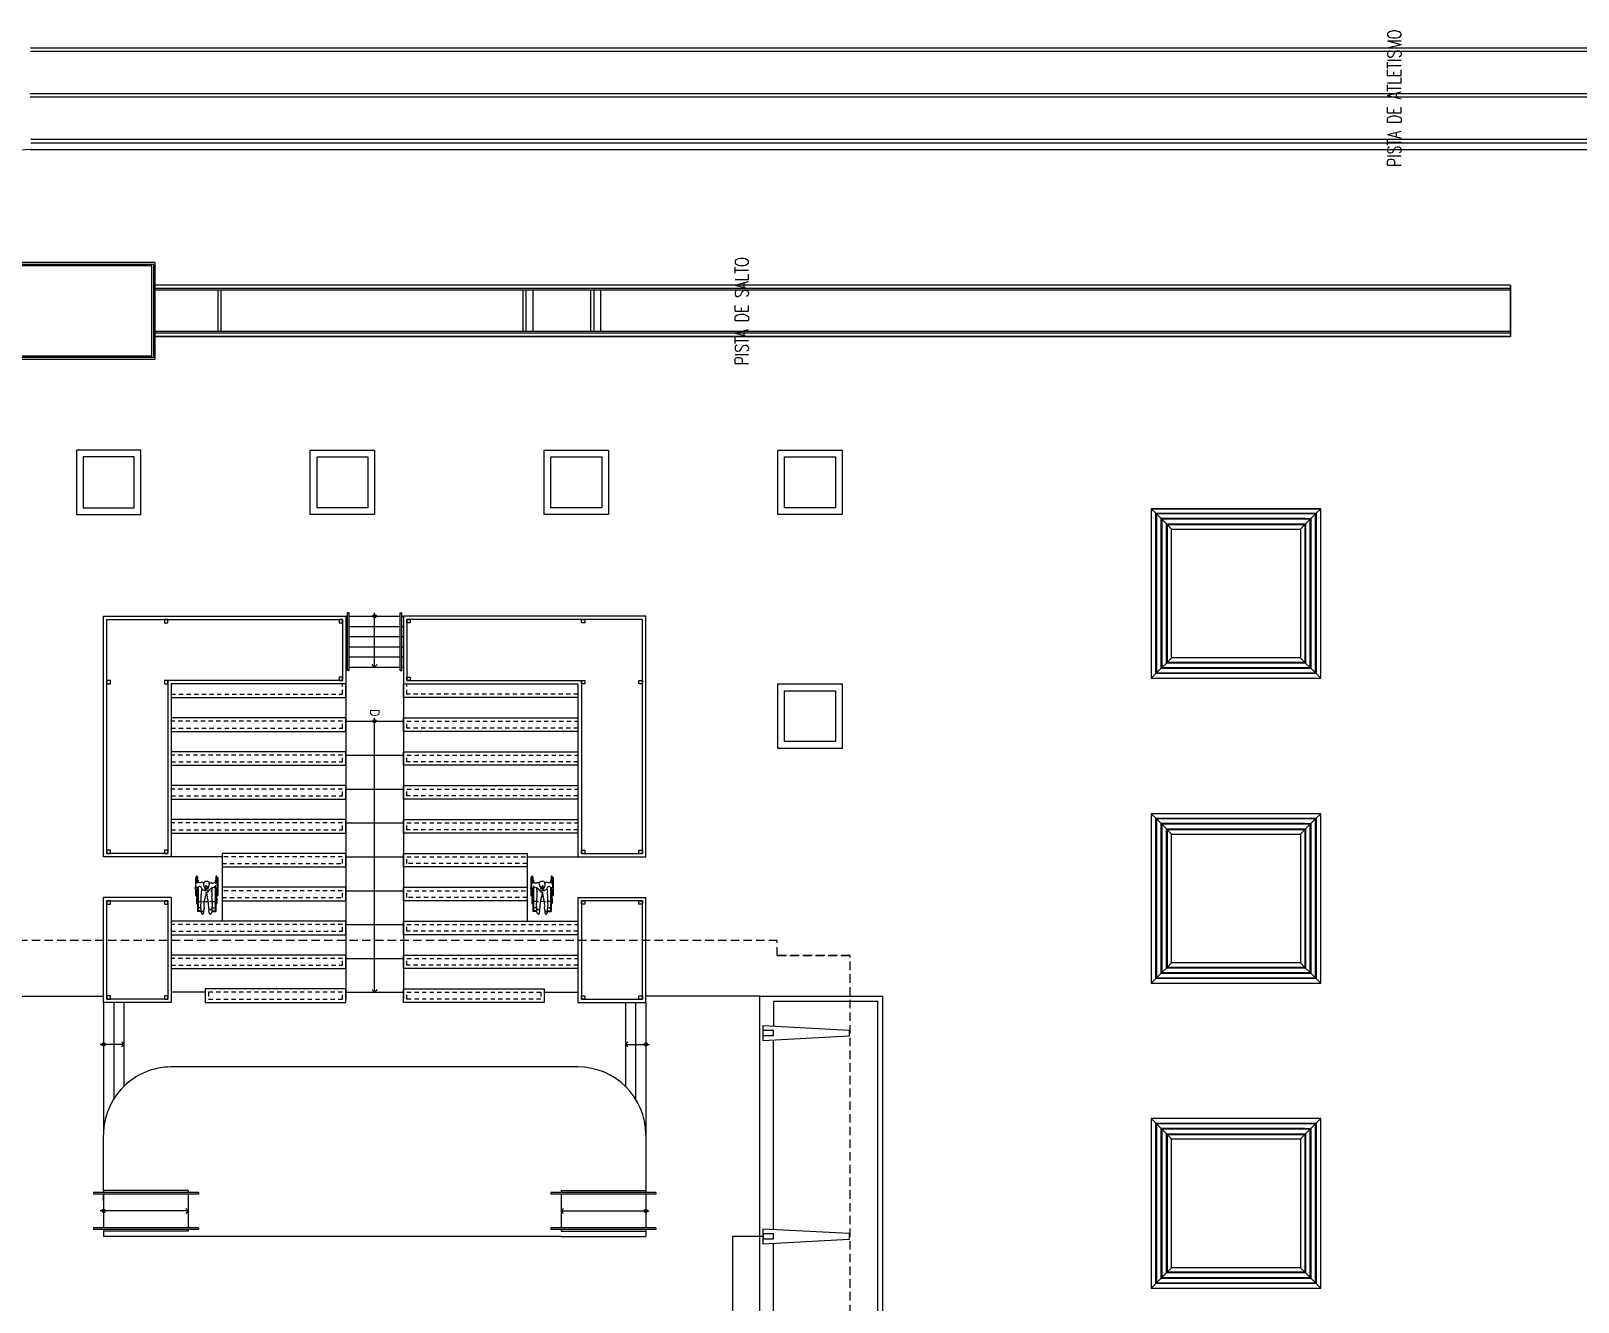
# Model space of a CAD drawing. Header units: millimetres. Extents: x 999 to 1260, y -38 to 225.
# Drawn here: x 1055.22 to 1100.88, y 129.54 to 167.06 of the extents above; entities that cross this region are included whole.
import ezdxf
from ezdxf.enums import TextEntityAlignment as Align

# ---------------------------------------------------------------- set-up
doc = ezdxf.new("R2010")
doc.units = ezdxf.units.MM
doc.linetypes.add('HIDDEN', pattern=[0.375, 0.25, -0.125])
doc.layers.add('I-ARQ', color=8, linetype='Continuous')
doc.layers.add('I-NORMO_ARQ', color=9, linetype='Continuous')
doc.styles.add('50-250', font='SIMPLEX.shx', dxfattribs={"height": 0.3})
doc.styles.add('ROMANS', font='romans', dxfattribs={"oblique": 15})

# ---------------------------------------------------------------- blocks, each defined once
blk = doc.blocks.new('_Open90')
at = {"color": 0, "linetype": 'ByBlock', "lineweight": -2}
for p, q in [((0, 0), (-1, 0)), ((-0.5, 0.5), (0, 0)), ((0, 0), (-0.5, -0.5))]:
    blk.add_line(p, q, dxfattribs=at)
blk = doc.blocks.new('praça')
at = {"layer": 'I-ARQ'}
for p, q in [((1333.236, 39.949), (1333.236, 31.899)), ((1333.236, 39.949), (1333.236, 31.899)), ((1333.286, 31.949), (1333.286, 39.899)), ((1333.336, 39.849), (1333.336, 31.999)), ((1335.986, 31.999), (1335.986, 39.849)), ((1336.036, 39.899), (1336.036, 31.949)), ((1336.086, 31.899), (1336.086, 39.949)), ((1336.086, 31.899), (1336.086, 39.949)), ((1314.437, 36.789), (1314.437, 33.419)), ((1339.422, 35.562), (1339.422, -31.444)), ((1339.622, 35.562), (1339.622, -31.444)), ((1339.722, 35.565), (1339.722, -31.527)), ((1339.722, 35.565), (1339.722, -31.527)), ((1340.972, 35.585), (1340.972, -31.527)), ((1341.072, 35.594), (1341.072, -31.452)), ((1342.323, 35.575), (1342.322, -31.421)), ((1342.423, 35.575), (1342.422, -31.421)), ((1330.549, 34.219), (1328.649, 34.219)), ((1328.649, 34.219), (1328.649, 32.319)), ((1330.349, 34.019), (1328.849, 34.019)), ((1328.849, 34.019), (1328.849, 32.519)), ((1330.349, 32.519), (1330.349, 34.019)), ((1330.549, 32.319), (1330.549, 34.219)), ((1307.346, 30.919), (1307.346, 33.419)), ((1307.496, 33.419), (1307.346, 33.419)), ((1307.496, 30.919), (1307.496, 33.419)), ((1307.546, 33.419), (1307.496, 33.419)), ((1307.546, 30.619), (1307.546, 33.719)), ((1307.596, 33.719), (1307.546, 33.719)), ((1307.596, 30.619), (1307.596, 33.719)), ((1308.596, 33.419), (1307.596, 33.419)), ((1308.396, 33.419), (1308.596, 33.419)), ((1308.596, 30.619), (1308.596, 33.719)), ((1308.646, 33.719), (1308.596, 33.719)), ((1308.646, 30.619), (1308.646, 33.719)), ((1308.696, 33.419), (1308.646, 33.419)), ((1308.696, 33.419), (1310.346, 33.419)), ((1308.696, 30.919), (1308.696, 33.419)), ((1314.249, 33.419), (1310.346, 33.419)), ((1314.249, 31.419), (1314.249, 33.419)), ((1314.249, 33.419), (1317.349, 33.419)), ((1317.349, 31.419), (1317.349, 33.419)), ((1318.549, 31.419), (1318.549, 33.419)), ((1318.549, 33.419), (1325.649, 33.419)), ((1325.649, 33.419), (1325.649, 26.269)), ((1314.249, 33.119), (1311.399, 33.119)), ((1314.349, 31.519), (1314.349, 33.319)), ((1314.349, 33.319), (1317.249, 33.319)), ((1314.449, 33.319), (1314.349, 33.319)), ((1314.349, 33.319), (1314.349, 33.219)), ((1314.349, 33.219), (1314.449, 33.219)), ((1314.449, 33.219), (1314.449, 33.319)), ((1317.249, 33.319), (1317.149, 33.319)), ((1317.149, 33.319), (1317.149, 33.219)), ((1317.149, 33.219), (1317.249, 33.219)), ((1317.249, 33.319), (1317.249, 31.519)), ((1317.249, 33.219), (1317.249, 33.319)), ((1318.649, 33.319), (1325.549, 33.319)), ((1318.649, 31.519), (1318.649, 33.319)), ((1318.749, 33.319), (1318.649, 33.319)), ((1318.649, 33.319), (1318.649, 33.219)), ((1318.649, 33.219), (1318.749, 33.219)), ((1318.749, 33.219), (1318.749, 33.319)), ((1323.749, 33.319), (1323.649, 33.319)), ((1323.649, 33.319), (1323.649, 33.219)), ((1323.649, 33.219), (1323.749, 33.219)), ((1323.749, 33.219), (1323.749, 33.319)), ((1325.549, 33.319), (1325.549, 26.369)), ((1314.249, 32.819), (1311.774, 32.819)), ((1328.849, 32.519), (1330.349, 32.519)), ((1328.649, 32.319), (1330.549, 32.319)), ((1333.336, 31.999), (1335.986, 31.999)), ((1314.449, 31.619), (1314.349, 31.619)), ((1314.349, 31.619), (1314.349, 31.519)), ((1317.249, 31.519), (1314.349, 31.519)), ((1314.349, 31.519), (1314.449, 31.519)), ((1314.449, 31.519), (1314.449, 31.619)), ((1317.249, 31.619), (1317.149, 31.619)), ((1317.149, 31.619), (1317.149, 31.519)), ((1317.149, 31.519), (1317.249, 31.519)), ((1317.249, 31.519), (1317.249, 31.619)), ((1318.749, 31.619), (1318.649, 31.619)), ((1318.649, 31.619), (1318.649, 31.519)), ((1323.749, 31.519), (1318.649, 31.519)), ((1318.649, 31.519), (1318.749, 31.519)), ((1318.749, 31.519), (1318.749, 31.619)), ((1323.749, 31.619), (1323.649, 31.619)), ((1323.649, 31.619), (1323.649, 31.519)), ((1323.649, 31.519), (1323.749, 31.519)), ((1323.749, 31.519), (1323.749, 31.619)), ((1323.749, 26.369), (1323.749, 31.519)), ((1325.549, 31.619), (1325.449, 31.619)), ((1325.449, 31.619), (1325.449, 31.519)), ((1325.449, 31.519), (1325.549, 31.519)), ((1325.549, 31.519), (1325.549, 31.619)), ((1333.236, 31.899), (1333.901, 31.899)), ((1333.236, 31.899), (1336.086, 31.899)), ((1336.036, 31.949), (1333.286, 31.949)), ((1333.901, -8.101), (1333.901, 31.899)), ((1333.901, 31.899), (1333.901, -8.101)), ((1334.001, -8.101), (1334.001, 31.899)), ((1334.051, -8.101), (1334.051, 31.899)), ((1335.271, -8.101), (1335.271, 31.899)), ((1335.321, -8.101), (1335.321, 31.899)), ((1335.421, -8.101), (1335.421, 31.899)), ((1335.421, -8.101), (1335.421, 31.899)), ((1335.421, 31.899), (1336.086, 31.899)), ((1312.346, 19.419), (1312.346, 31.419)), ((1317.349, 31.419), (1314.249, 31.419)), ((1314.549, 30.419), (1314.549, 31.419)), ((1315.649, 31.419), (1315.249, 31.419)), ((1315.249, 31.419), (1315.249, 26.269)), ((1315.649, 26.269), (1315.649, 31.419)), ((1316.649, 31.419), (1316.249, 31.419)), ((1316.249, 31.419), (1316.249, 26.269)), ((1316.649, 26.269), (1316.649, 31.419)), ((1318.549, 29.919), (1318.549, 31.419)), ((1323.649, 31.419), (1318.549, 31.419)), ((1319.649, 31.419), (1319.249, 31.419)), ((1319.249, 31.419), (1319.249, 26.269)), ((1319.649, 26.269), (1319.649, 31.419)), ((1320.649, 31.419), (1320.249, 31.419)), ((1320.249, 31.419), (1320.249, 26.269)), ((1320.649, 26.269), (1320.649, 31.419)), ((1321.649, 31.419), (1321.249, 31.419)), ((1321.249, 31.419), (1321.249, 26.269)), ((1321.649, 26.269), (1321.649, 31.419)), ((1322.649, 31.419), (1322.249, 31.419)), ((1322.249, 31.419), (1322.249, 26.269)), ((1322.649, 26.269), (1322.649, 31.419)), ((1323.649, 31.419), (1323.249, 31.419)), ((1323.249, 31.419), (1323.249, 26.269)), ((1323.649, 26.269), (1323.649, 31.419)), ((1323.649, 26.269), (1323.649, 31.419)), ((1307.346, 19.919), (1307.346, 30.919)), ((1307.546, 30.919), (1307.496, 30.919)), ((1307.596, 30.619), (1307.546, 30.619)), ((1308.596, 30.919), (1307.596, 30.919)), ((1308.646, 30.619), (1308.596, 30.619)), ((1308.696, 30.919), (1308.646, 30.919)), ((1316.938, 30.541), (1316.938, 30.649)), ((1317.383, 30.649), (1316.938, 30.649)), ((1317.65, 30.624), (1316.938, 30.624)), ((1316.95, 30.541), (1316.95, 30.649)), ((1317.039, 30.55), (1317.039, 30.649)), ((1317.333, 30.674), (1317.173, 30.674)), ((1317.333, 30.657), (1317.173, 30.657)), ((1317.228, 30.649), (1317.228, 30.538)), ((1317.584, 30.681), (1317.383, 30.681)), ((1317.6, 30.649), (1317.383, 30.649)), ((1317.598, 30.707), (1317.41, 30.707)), ((1317.587, 30.691), (1317.41, 30.691)), ((1317.631, 30.649), (1317.612, 30.649)), ((1317.613, 30.712), (1317.636, 30.712)), ((1317.934, 30.707), (1317.651, 30.707)), ((1317.679, 30.7), (1317.761, 30.691)), ((1317.934, 30.691), (1317.762, 30.691)), ((1317.961, 30.681), (1317.775, 30.681)), ((1317.857, 30.649), (1317.784, 30.649)), ((1317.857, 30.624), (1317.791, 30.624)), ((1317.857, 30.624), (1317.857, 30.649)), ((1317.961, 30.649), (1317.857, 30.649)), ((1314.649, 30.419), (1314.249, 30.419)), ((1314.249, 30.419), (1314.249, 26.269)), ((1314.649, 26.269), (1314.649, 30.419)), ((1316.89, 30.305), (1316.956, 30.312)), ((1316.931, 30.517), (1316.941, 30.533)), ((1316.933, 30.491), (1316.952, 30.468)), ((1316.938, 30.218), (1316.938, 30.105)), ((1316.95, 30.216), (1316.95, 30.105)), ((1316.956, 30.542), (1317.08, 30.553)), ((1317.039, 30.216), (1317.039, 30.105)), ((1317.159, 30.448), (1317.227, 30.448)), ((1317.228, 30.448), (1317.228, 30.329)), ((1317.228, 30.215), (1317.228, 30.105)), ((1317.265, 30.442), (1317.368, 30.411)), ((1317.564, 30.222), (1317.366, 30.223)), ((1317.487, 30.379), (1317.367, 30.364)), ((1317.484, 30.389), (1317.396, 30.404)), ((1317.609, 30.522), (1317.506, 30.54)), ((1317.628, 30.365), (1317.614, 30.359)), ((1317.657, 30.333), (1317.621, 30.332)), ((1317.626, 30.4), (1317.629, 30.424)), ((1317.626, 30.398), (1317.627, 30.374)), ((1317.658, 30.448), (1317.639, 30.438)), ((1317.664, 30.329), (1317.65, 30.337)), ((1317.684, 30.115), (1317.661, 30.143)), ((1317.662, 30.342), (1317.664, 30.367)), ((1317.777, 30.302), (1317.778, 30.236)), ((1317.249, 29.919), (1316.649, 29.919)), ((1317.672, 30.13), (1316.938, 30.13)), ((1317.383, 30.105), (1316.938, 30.105)), ((1317.333, 30.097), (1317.173, 30.097)), ((1317.333, 30.08), (1317.173, 30.08)), ((1317.649, 29.919), (1317.249, 29.919)), ((1317.249, 29.919), (1317.249, 26.269)), ((1318.549, 29.919), (1317.349, 29.919)), ((1317.633, 30.105), (1317.383, 30.105)), ((1317.595, 30.073), (1317.383, 30.073)), ((1317.594, 30.063), (1317.41, 30.063)), ((1317.601, 30.047), (1317.41, 30.047)), ((1317.603, 30.046), (1317.617, 30.043)), ((1317.627, 30.045), (1317.636, 30.052)), ((1317.934, 30.047), (1317.629, 30.047)), ((1317.649, 26.269), (1317.649, 29.919)), ((1317.701, 30.105), (1317.666, 30.125)), ((1317.68, 30.12), (1317.68, 30.117)), ((1317.934, 30.063), (1317.726, 30.063)), ((1317.961, 30.073), (1317.762, 30.073)), ((1317.857, 30.105), (1317.776, 30.105)), ((1317.857, 30.13), (1317.783, 30.13)), ((1317.857, 30.13), (1317.857, 30.105)), ((1317.961, 30.105), (1317.857, 30.105)), ((1318.649, 29.919), (1318.249, 29.919)), ((1318.249, 29.919), (1318.249, 26.269)), ((1318.649, 26.269), (1318.649, 29.919)), ((1335.271, 30.049), (1334.051, 30.049)), ((1334.051, 29.949), (1335.271, 29.949)), ((1328.649, 25.419), (1328.649, 27.319)), ((1328.649, 27.319), (1330.549, 27.319)), ((1328.849, 25.619), (1328.849, 27.119)), ((1328.849, 27.119), (1330.349, 27.119)), ((1330.349, 27.119), (1330.349, 25.619)), ((1330.549, 27.319), (1330.549, 25.419)), ((1314.249, 26.269), (1314.649, 26.269)), ((1323.649, 26.269), (1314.349, 26.269)), ((1314.549, 26.269), (1314.549, 24.569)), ((1315.249, 26.269), (1315.649, 26.269)), ((1315.549, 26.269), (1315.549, 24.569)), ((1316.249, 26.269), (1316.649, 26.269)), ((1316.549, 26.269), (1316.549, 24.569)), ((1317.249, 26.269), (1317.649, 26.269)), ((1317.549, 26.269), (1317.549, 24.569)), ((1318.249, 26.269), (1318.649, 26.269)), ((1318.549, 26.269), (1318.549, 24.569)), ((1319.249, 26.269), (1319.649, 26.269)), ((1319.549, 26.269), (1319.549, 24.569)), ((1320.249, 26.269), (1320.649, 26.269)), ((1320.249, 26.269), (1320.649, 26.269)), ((1320.549, 26.269), (1320.549, 24.569)), ((1321.249, 26.269), (1321.649, 26.269)), ((1321.549, 26.269), (1321.549, 24.569)), ((1322.249, 26.269), (1322.649, 26.269)), ((1322.549, 26.269), (1322.549, 24.569)), ((1323.249, 26.269), (1323.649, 26.269)), ((1325.649, 26.269), (1323.649, 26.269)), ((1323.849, 26.469), (1323.749, 26.469)), ((1323.749, 26.469), (1323.749, 26.369)), ((1323.849, 26.469), (1323.749, 26.469)), ((1323.749, 26.469), (1323.749, 26.369)), ((1325.549, 26.369), (1323.749, 26.369)), ((1323.749, 26.369), (1323.849, 26.369)), ((1323.749, 26.369), (1323.849, 26.369)), ((1323.849, 26.369), (1323.849, 26.469)), ((1323.849, 26.369), (1323.849, 26.469)), ((1324.049, 26.169), (1324.049, 26.219)), ((1324.049, 26.219), (1325.749, 26.219)), ((1324.049, 26.169), (1325.749, 26.169)), ((1324.149, 26.269), (1324.149, 26.219)), ((1324.149, 26.169), (1324.149, 24.669)), ((1324.449, 26.269), (1324.449, 26.219)), ((1324.449, 26.169), (1324.449, 24.669)), ((1324.749, 26.269), (1324.749, 26.219)), ((1324.749, 26.169), (1324.749, 24.669)), ((1325.049, 26.269), (1325.049, 26.219)), ((1325.049, 26.169), (1325.049, 24.669)), ((1325.349, 26.269), (1325.349, 26.219)), ((1325.349, 26.169), (1325.349, 24.669)), ((1325.549, 26.469), (1325.449, 26.469)), ((1325.449, 26.469), (1325.449, 26.369)), ((1325.549, 26.469), (1325.449, 26.469)), ((1325.449, 26.469), (1325.449, 26.369)), ((1325.449, 26.369), (1325.549, 26.369)), ((1325.449, 26.369), (1325.549, 26.369)), ((1325.549, 26.369), (1325.549, 26.469)), ((1325.549, 26.369), (1325.549, 26.469)), ((1325.649, 26.269), (1325.649, 26.219)), ((1325.649, 26.169), (1325.649, 24.669)), ((1325.749, 26.169), (1325.749, 26.219)), ((1330.349, 25.619), (1328.849, 25.619)), ((1330.549, 25.419), (1328.649, 25.419)), ((1324.049, 24.669), (1324.049, 24.619)), ((1324.049, 24.669), (1325.749, 24.669)), ((1325.749, 24.669), (1325.749, 24.619)), ((1314.249, 20.419), (1314.249, 24.569)), ((1314.249, 24.569), (1314.649, 24.569)), ((1323.649, 24.569), (1314.349, 24.569)), ((1314.649, 24.569), (1314.649, 20.419)), ((1315.249, 19.419), (1315.249, 24.569)), ((1315.249, 24.569), (1315.649, 24.569)), ((1315.649, 24.569), (1315.649, 19.419)), ((1316.249, 19.419), (1316.249, 24.569)), ((1316.249, 24.569), (1316.649, 24.569)), ((1316.649, 24.569), (1316.649, 19.419)), ((1317.249, 20.919), (1317.249, 24.569)), ((1317.249, 24.569), (1317.649, 24.569)), ((1317.649, 24.569), (1317.649, 20.919)), ((1318.249, 20.919), (1318.249, 24.569)), ((1318.249, 24.569), (1318.649, 24.569)), ((1318.649, 24.569), (1318.649, 20.919)), ((1319.249, 19.419), (1319.249, 24.569)), ((1319.249, 24.569), (1319.649, 24.569)), ((1319.649, 24.569), (1319.649, 19.419)), ((1320.249, 19.419), (1320.249, 24.569)), ((1320.249, 24.569), (1320.649, 24.569)), ((1320.649, 24.569), (1320.649, 19.419)), ((1321.249, 19.419), (1321.249, 24.569)), ((1321.249, 24.569), (1321.649, 24.569)), ((1321.649, 24.569), (1321.649, 19.419)), ((1322.249, 19.419), (1322.249, 24.569)), ((1322.249, 24.569), (1322.649, 24.569)), ((1322.649, 24.569), (1322.649, 19.419)), ((1323.249, 19.419), (1323.249, 24.569)), ((1323.249, 24.569), (1323.649, 24.569)), ((1325.649, 24.569), (1323.649, 24.569)), ((1323.649, 24.569), (1323.649, 19.419)), ((1323.649, 24.569), (1323.649, 19.419)), ((1325.549, 24.469), (1323.749, 24.469)), ((1323.749, 24.469), (1323.749, 19.319)), ((1323.749, 24.369), (1323.749, 24.469)), ((1323.749, 24.469), (1323.849, 24.469)), ((1323.849, 24.369), (1323.749, 24.369)), ((1323.849, 24.469), (1323.849, 24.369)), ((1324.049, 24.619), (1325.749, 24.619)), ((1324.149, 24.619), (1324.149, 24.569)), ((1324.449, 24.619), (1324.449, 24.569)), ((1324.749, 24.619), (1324.749, 24.569)), ((1325.049, 24.619), (1325.049, 24.569)), ((1325.349, 24.619), (1325.349, 24.569)), ((1325.449, 24.369), (1325.449, 24.469)), ((1325.449, 24.469), (1325.549, 24.469)), ((1325.549, 24.369), (1325.449, 24.369)), ((1325.549, 17.519), (1325.549, 24.469)), ((1325.549, 24.469), (1325.549, 24.369)), ((1325.649, 24.619), (1325.649, 24.569)), ((1325.649, 17.419), (1325.649, 24.569)), ((1335.271, 21.049), (1334.051, 21.049)), ((1317.249, 20.919), (1316.649, 20.919)), ((1316.89, 20.553), (1316.956, 20.545)), ((1316.938, 20.639), (1316.938, 20.753)), ((1317.383, 20.753), (1316.938, 20.753)), ((1317.672, 20.727), (1316.938, 20.727)), ((1316.95, 20.641), (1316.95, 20.753)), ((1317.039, 20.641), (1317.039, 20.753)), ((1317.333, 20.777), (1317.173, 20.777)), ((1317.333, 20.76), (1317.173, 20.76)), ((1317.228, 20.642), (1317.228, 20.753)), ((1317.649, 20.919), (1317.249, 20.919)), ((1318.549, 20.919), (1317.349, 20.919)), ((1317.564, 20.635), (1317.366, 20.634)), ((1317.595, 20.785), (1317.383, 20.785)), ((1317.633, 20.753), (1317.383, 20.753)), ((1317.601, 20.811), (1317.41, 20.811)), ((1317.594, 20.795), (1317.41, 20.795)), ((1317.603, 20.812), (1317.617, 20.814)), ((1317.627, 20.812), (1317.636, 20.806)), ((1317.934, 20.811), (1317.629, 20.811)), ((1317.684, 20.742), (1317.661, 20.714)), ((1317.701, 20.753), (1317.666, 20.732)), ((1317.68, 20.737), (1317.68, 20.74)), ((1317.934, 20.795), (1317.726, 20.795)), ((1317.961, 20.785), (1317.762, 20.785)), ((1317.857, 20.753), (1317.776, 20.753)), ((1317.777, 20.555), (1317.778, 20.621)), ((1317.857, 20.727), (1317.783, 20.727)), ((1317.857, 20.727), (1317.857, 20.753)), ((1317.961, 20.753), (1317.857, 20.753)), ((1318.649, 20.919), (1318.249, 20.919)), ((1318.549, 20.919), (1318.549, 19.419)), ((1334.051, 20.949), (1335.271, 20.949)), ((1335.271, 20.749), (1334.051, 20.749)), ((1307.546, 17.119), (1307.546, 20.219)), ((1307.596, 20.219), (1307.546, 20.219)), ((1307.596, 17.119), (1307.596, 20.219)), ((1308.596, 17.119), (1308.596, 20.219)), ((1308.646, 20.219), (1308.596, 20.219)), ((1308.646, 17.119), (1308.646, 20.219)), ((1314.649, 20.419), (1314.249, 20.419)), ((1314.549, 20.419), (1314.549, 19.419)), ((1316.931, 20.34), (1316.941, 20.324)), ((1316.933, 20.366), (1316.952, 20.389)), ((1316.938, 20.317), (1316.938, 20.208)), ((1317.65, 20.233), (1316.938, 20.233)), ((1317.383, 20.208), (1316.938, 20.208)), ((1316.95, 20.317), (1316.95, 20.208)), ((1316.956, 20.315), (1317.08, 20.304)), ((1317.039, 20.308), (1317.039, 20.208)), ((1317.159, 20.41), (1317.227, 20.409)), ((1317.333, 20.201), (1317.173, 20.201)), ((1317.333, 20.184), (1317.173, 20.184)), ((1317.228, 20.409), (1317.228, 20.528)), ((1317.228, 20.208), (1317.228, 20.319)), ((1317.265, 20.415), (1317.368, 20.447)), ((1317.487, 20.479), (1317.367, 20.494)), ((1317.6, 20.208), (1317.383, 20.208)), ((1317.584, 20.176), (1317.383, 20.176)), ((1317.484, 20.468), (1317.396, 20.453)), ((1317.587, 20.166), (1317.41, 20.166)), ((1317.598, 20.15), (1317.41, 20.15)), ((1317.609, 20.335), (1317.506, 20.318)), ((1317.631, 20.208), (1317.612, 20.208)), ((1317.613, 20.145), (1317.636, 20.145)), ((1317.628, 20.492), (1317.614, 20.499)), ((1317.657, 20.524), (1317.621, 20.525)), ((1317.626, 20.459), (1317.627, 20.483)), ((1317.626, 20.457), (1317.629, 20.434)), ((1317.658, 20.409), (1317.639, 20.42)), ((1317.664, 20.528), (1317.65, 20.52)), ((1317.934, 20.15), (1317.651, 20.15)), ((1317.662, 20.516), (1317.664, 20.491)), ((1317.679, 20.157), (1317.761, 20.166)), ((1317.934, 20.166), (1317.762, 20.166)), ((1317.961, 20.176), (1317.775, 20.176)), ((1317.857, 20.208), (1317.784, 20.208)), ((1317.857, 20.233), (1317.791, 20.233)), ((1317.857, 20.233), (1317.857, 20.208)), ((1317.961, 20.208), (1317.857, 20.208)), ((1328.649, 18.519), (1328.649, 20.419)), ((1328.649, 20.419), (1330.549, 20.419)), ((1328.849, 18.719), (1328.849, 20.219)), ((1328.849, 20.219), (1330.349, 20.219)), ((1330.349, 20.219), (1330.349, 18.719)), ((1330.549, 20.419), (1330.549, 18.519)), ((1307.346, 19.919), (1307.346, 17.419)), ((1307.546, 19.919), (1307.496, 19.919)), ((1307.496, 19.919), (1307.496, 17.419)), ((1308.596, 19.919), (1307.596, 19.919)), ((1308.696, 19.919), (1308.646, 19.919)), ((1308.696, 19.919), (1308.696, 17.419)), ((1317.349, 19.419), (1314.249, 19.419)), ((1314.249, 19.419), (1314.249, 17.419)), ((1317.249, 19.319), (1314.349, 19.319)), ((1314.349, 19.319), (1314.349, 17.519)), ((1314.349, 19.219), (1314.349, 19.319)), ((1314.349, 19.319), (1314.449, 19.319)), ((1314.449, 19.219), (1314.349, 19.219)), ((1314.449, 19.319), (1314.449, 19.219)), ((1315.649, 19.419), (1315.249, 19.419)), ((1316.649, 19.419), (1316.249, 19.419)), ((1317.149, 19.219), (1317.149, 19.319)), ((1317.149, 19.319), (1317.249, 19.319)), ((1317.249, 19.219), (1317.149, 19.219)), ((1317.249, 17.519), (1317.249, 19.319)), ((1317.249, 19.319), (1317.249, 19.219)), ((1317.349, 19.419), (1317.349, 17.419)), ((1318.549, 19.419), (1318.549, 17.419)), ((1323.649, 19.419), (1318.549, 19.419)), ((1323.749, 19.319), (1318.649, 19.319)), ((1318.649, 19.319), (1318.649, 17.519)), ((1318.649, 19.219), (1318.649, 19.319)), ((1318.649, 19.319), (1318.749, 19.319)), ((1318.749, 19.219), (1318.649, 19.219)), ((1318.749, 19.319), (1318.749, 19.219)), ((1319.649, 19.419), (1319.249, 19.419)), ((1320.649, 19.419), (1320.249, 19.419)), ((1321.649, 19.419), (1321.249, 19.419)), ((1322.649, 19.419), (1322.249, 19.419)), ((1323.649, 19.419), (1323.249, 19.419)), ((1323.649, 19.219), (1323.649, 19.319)), ((1323.649, 19.319), (1323.749, 19.319)), ((1323.749, 19.219), (1323.649, 19.219)), ((1323.749, 19.319), (1323.749, 19.219)), ((1325.449, 19.219), (1325.449, 19.319)), ((1325.449, 19.319), (1325.549, 19.319)), ((1325.549, 19.219), (1325.449, 19.219)), ((1325.549, 19.319), (1325.549, 19.219)), ((1330.349, 18.719), (1328.849, 18.719)), ((1335.271, 19.049), (1334.051, 19.049)), ((1335.271, 18.949), (1334.051, 18.949)), ((1335.271, 18.749), (1334.051, 18.749)), ((1330.549, 18.519), (1328.649, 18.519)), ((1314.249, 18.019), (1311.774, 18.019)), ((1307.496, 17.419), (1307.346, 17.419)), ((1307.546, 17.419), (1307.496, 17.419)), ((1308.596, 17.419), (1307.596, 17.419)), ((1308.696, 17.419), (1308.646, 17.419)), ((1310.346, 17.419), (1308.696, 17.419)), ((1314.249, 17.419), (1310.346, 17.419)), ((1314.249, 17.719), (1311.399, 17.719)), ((1314.249, 17.419), (1317.349, 17.419)), ((1314.349, 17.519), (1314.349, 17.619)), ((1314.349, 17.619), (1314.449, 17.619)), ((1314.349, 17.519), (1317.249, 17.519)), ((1314.449, 17.519), (1314.349, 17.519)), ((1314.437, 14.049), (1314.437, 17.419)), ((1314.449, 17.619), (1314.449, 17.519)), ((1317.149, 17.519), (1317.149, 17.619)), ((1317.149, 17.619), (1317.249, 17.619)), ((1317.249, 17.519), (1317.149, 17.519)), ((1317.249, 17.619), (1317.249, 17.519)), ((1318.549, 17.419), (1325.649, 17.419)), ((1318.649, 17.519), (1318.649, 17.619)), ((1318.649, 17.619), (1318.749, 17.619)), ((1318.649, 17.519), (1325.549, 17.519)), ((1318.749, 17.519), (1318.649, 17.519)), ((1318.749, 17.619), (1318.749, 17.519)), ((1323.649, 17.519), (1323.649, 17.619)), ((1323.649, 17.619), (1323.749, 17.619)), ((1323.749, 17.519), (1323.649, 17.519)), ((1323.749, 17.619), (1323.749, 17.519)), ((1307.596, 17.119), (1307.546, 17.119)), ((1308.646, 17.119), (1308.596, 17.119)), ((1290.133, 14.849), (1307.346, 14.849)), ((1307.346, 13.949), (1307.346, 14.849)), ((1270.254, 14.049), (1314.437, 14.049)), ((1307.254, 11.419), (1307.121, 13.949)), ((1307.121, 13.949), (1307.571, 13.949)), ((1307.271, 13.949), (1307.271, 13.649)), ((1307.421, 13.949), (1307.271, 13.949)), ((1307.421, 13.649), (1307.421, 13.949)), ((1307.571, 13.949), (1307.437, 11.419)), ((1313.254, 11.419), (1313.121, 13.949)), ((1313.121, 13.949), (1313.571, 13.949)), ((1313.271, 13.949), (1313.271, 13.649)), ((1313.421, 13.649), (1313.421, 13.949)), ((1313.571, 13.949), (1313.437, 11.419)), ((1314.437, 14.049), (1314.437, 10.419)), ((1301.555, 13.649), (1307.137, 13.649)), ((1307.271, 13.649), (1307.421, 13.649)), ((1307.555, 13.649), (1313.137, 13.649)), ((1313.271, 13.649), (1313.421, 13.649)), ((1314.287, 13.649), (1313.555, 13.649)), ((1314.287, 13.649), (1314.287, 10.569)), ((1321.749, 11.619), (1321.749, 13.519)), ((1321.749, 13.519), (1323.649, 13.519)), ((1321.949, 11.819), (1321.949, 13.319)), ((1321.949, 13.319), (1323.449, 13.319)), ((1323.449, 13.319), (1323.449, 11.819)), ((1323.649, 13.519), (1323.649, 11.619)), ((1323.649, 13.519), (1323.649, 11.619)), ((1328.649, 11.619), (1328.649, 13.519)), ((1328.649, 13.519), (1330.549, 13.519)), ((1328.849, 11.819), (1328.849, 13.319)), ((1328.849, 13.319), (1330.349, 13.319)), ((1330.349, 13.319), (1330.349, 11.819)), ((1330.549, 13.519), (1330.549, 11.619)), ((1307.437, 11.419), (1307.254, 11.419)), ((1313.437, 11.419), (1313.254, 11.419)), ((1323.649, 11.619), (1321.749, 11.619)), ((1323.449, 11.819), (1321.949, 11.819)), ((1330.549, 11.619), (1328.649, 11.619)), ((1330.349, 11.819), (1328.849, 11.819)), ((1270.404, 10.569), (1314.287, 10.569)), ((1270.254, 10.419), (1314.437, 10.419)), ((1328.821, 2.499), (1328.821, -2.501)), ((1335.421, -8.101), (1333.901, -8.101)), ((1333.901, -8.101), (1335.421, -8.101))]:
    blk.add_line(p, q, dxfattribs=at)
at = {"layer": 'I-ARQ', "linetype": 'HIDDEN'}
for p, q in [((1316.081, 13.537), (1316.081, 37.337)), ((1315.631, 11.387), (1315.631, 13.537)), ((1315.631, 13.537), (1316.081, 13.537)), ((1315.631, 11.387), (1315.631, 13.537)), ((1315.631, 13.537), (1315.631, 11.387)), ((1251.081, 11.387), (1315.631, 11.387))]:
    blk.add_line(p, q, dxfattribs=at)
at = {"layer": 'I-ARQ', "linetype": 'HIDDEN', "ltscale": 0.5}
for p, q in [((1315.549, 31.419), (1315.349, 31.419)), ((1315.349, 31.419), (1315.349, 26.369)), ((1315.549, 26.369), (1315.549, 31.419)), ((1316.549, 31.419), (1316.349, 31.419)), ((1316.349, 31.419), (1316.349, 26.369)), ((1316.549, 26.369), (1316.549, 31.419)), ((1319.549, 31.419), (1319.349, 31.419)), ((1319.349, 31.419), (1319.349, 26.369)), ((1319.549, 26.369), (1319.549, 31.419)), ((1320.549, 31.419), (1320.349, 31.419)), ((1320.349, 31.419), (1320.349, 26.369)), ((1320.549, 26.369), (1320.549, 31.419)), ((1321.549, 31.419), (1321.349, 31.419)), ((1321.349, 31.419), (1321.349, 26.369)), ((1321.549, 26.369), (1321.549, 31.419)), ((1322.549, 31.419), (1322.349, 31.419)), ((1322.349, 31.419), (1322.349, 26.369)), ((1322.549, 26.369), (1322.549, 31.419)), ((1323.649, 31.419), (1323.349, 31.419)), ((1323.349, 31.419), (1323.349, 26.369)), ((1323.649, 26.369), (1323.649, 31.419)), ((1314.549, 30.319), (1314.349, 30.319)), ((1314.349, 30.319), (1314.349, 26.369)), ((1314.549, 26.369), (1314.549, 30.319)), ((1317.549, 29.919), (1317.349, 29.919)), ((1317.349, 29.919), (1317.349, 26.369)), ((1317.549, 26.369), (1317.549, 29.919)), ((1318.549, 29.919), (1318.349, 29.919)), ((1318.349, 29.919), (1318.349, 26.369)), ((1318.549, 26.369), (1318.549, 29.919)), ((1314.349, 26.369), (1314.549, 26.369)), ((1315.349, 26.369), (1315.549, 26.369)), ((1316.349, 26.369), (1316.549, 26.369)), ((1317.349, 26.369), (1317.549, 26.369)), ((1318.349, 26.369), (1318.549, 26.369)), ((1319.349, 26.369), (1319.549, 26.369)), ((1320.349, 26.369), (1320.549, 26.369)), ((1321.349, 26.369), (1321.549, 26.369)), ((1322.349, 26.369), (1322.549, 26.369)), ((1323.349, 26.369), (1323.649, 26.369)), ((1314.349, 20.519), (1314.349, 24.469)), ((1314.349, 24.469), (1314.549, 24.469)), ((1314.549, 24.469), (1314.549, 20.519)), ((1315.349, 19.419), (1315.349, 24.469)), ((1315.349, 24.469), (1315.549, 24.469)), ((1315.549, 24.469), (1315.549, 19.419)), ((1316.349, 19.419), (1316.349, 24.469)), ((1316.349, 24.469), (1316.549, 24.469)), ((1316.549, 24.469), (1316.549, 19.419)), ((1317.349, 20.919), (1317.349, 24.469)), ((1317.349, 24.469), (1317.549, 24.469)), ((1317.549, 24.469), (1317.549, 20.919)), ((1318.349, 20.919), (1318.349, 24.469)), ((1318.349, 24.469), (1318.549, 24.469)), ((1318.549, 24.469), (1318.549, 20.919)), ((1319.349, 19.419), (1319.349, 24.469)), ((1319.349, 24.469), (1319.549, 24.469)), ((1319.549, 24.469), (1319.549, 19.419)), ((1320.349, 19.419), (1320.349, 24.469)), ((1320.349, 24.469), (1320.549, 24.469)), ((1320.549, 24.469), (1320.549, 19.419)), ((1321.349, 19.419), (1321.349, 24.469)), ((1321.349, 24.469), (1321.549, 24.469)), ((1321.549, 24.469), (1321.549, 19.419)), ((1322.349, 19.419), (1322.349, 24.469)), ((1322.349, 24.469), (1322.549, 24.469)), ((1322.549, 24.469), (1322.549, 19.419)), ((1323.349, 19.419), (1323.349, 24.469)), ((1323.349, 24.469), (1323.649, 24.469)), ((1323.649, 24.469), (1323.649, 19.419)), ((1317.549, 20.919), (1317.349, 20.919)), ((1318.549, 20.919), (1318.349, 20.919)), ((1314.549, 20.519), (1314.349, 20.519)), ((1315.549, 19.419), (1315.349, 19.419)), ((1316.549, 19.419), (1316.349, 19.419)), ((1319.549, 19.419), (1319.349, 19.419)), ((1320.549, 19.419), (1320.349, 19.419)), ((1321.549, 19.419), (1321.349, 19.419)), ((1322.549, 19.419), (1322.349, 19.419)), ((1323.649, 19.419), (1323.349, 19.419))]:
    blk.add_line(p, q, dxfattribs=at)
at = {"layer": 'I-ARQ', "ltscale": 10}
for p, q in [((1305.956, 2.364), (1305.821, 2.499)), ((1310.821, 2.499), (1305.821, 2.499)), ((1305.821, 2.499), (1305.821, 2.364)), ((1305.956, 2.499), (1305.821, 2.499)), ((1305.821, 2.499), (1305.821, -2.501)), ((1305.956, -2.366), (1305.956, 2.364)), ((1305.956, 2.364), (1310.686, 2.364)), ((1306.111, 2.499), (1305.976, 2.499)), ((1306.111, 2.209), (1305.976, 2.344)), ((1305.976, 2.344), (1305.976, -2.346)), ((1310.666, 2.344), (1305.976, 2.344)), ((1306.266, 2.499), (1306.131, 2.499)), ((1310.531, 2.209), (1310.666, 2.344)), ((1310.666, -2.346), (1310.666, 2.344)), ((1310.686, 2.364), (1310.821, 2.499)), ((1310.686, 2.364), (1310.686, -2.366)), ((1310.821, -2.501), (1310.821, 2.499)), ((1314.956, 2.364), (1314.821, 2.499)), ((1319.821, 2.499), (1314.821, 2.499)), ((1314.821, 2.499), (1314.821, 2.364)), ((1314.956, 2.499), (1314.821, 2.499)), ((1314.821, 2.499), (1314.821, -2.501)), ((1314.956, -2.366), (1314.956, 2.364)), ((1314.956, 2.364), (1319.686, 2.364)), ((1315.111, 2.499), (1314.976, 2.499)), ((1315.111, 2.209), (1314.976, 2.344)), ((1314.976, 2.344), (1314.976, -2.346)), ((1319.666, 2.344), (1314.976, 2.344)), ((1315.266, 2.499), (1315.131, 2.499)), ((1319.531, 2.209), (1319.666, 2.344)), ((1319.666, -2.346), (1319.666, 2.344)), ((1319.686, 2.364), (1319.821, 2.499)), ((1319.686, 2.364), (1319.686, -2.366)), ((1319.821, -2.501), (1319.821, 2.499)), ((1323.956, 2.364), (1323.821, 2.499)), ((1328.821, 2.499), (1323.821, 2.499)), ((1323.821, 2.499), (1323.821, 2.364)), ((1323.956, 2.499), (1323.821, 2.499)), ((1323.821, 2.499), (1323.821, -2.501)), ((1323.956, -2.366), (1323.956, 2.364)), ((1323.956, 2.364), (1328.686, 2.364)), ((1324.111, 2.499), (1323.976, 2.499)), ((1324.111, 2.209), (1323.976, 2.344)), ((1323.976, 2.344), (1323.976, -2.346)), ((1328.666, 2.344), (1323.976, 2.344)), ((1324.266, 2.499), (1324.131, 2.499)), ((1328.531, 2.209), (1328.666, 2.344)), ((1328.666, -2.346), (1328.666, 2.344)), ((1328.686, 2.364), (1328.821, 2.499)), ((1328.686, 2.364), (1328.686, -2.366)), ((1328.821, -2.501), (1328.821, 2.499)), ((1306.111, -2.211), (1306.111, 2.209)), ((1306.246, 2.209), (1306.111, 2.209)), ((1306.111, 2.209), (1306.111, -2.211)), ((1306.111, 2.209), (1310.531, 2.209)), ((1306.266, 2.054), (1306.131, 2.189)), ((1310.511, 2.189), (1306.131, 2.189)), ((1306.131, 2.189), (1306.131, -2.191)), ((1306.266, -2.056), (1306.266, 2.054)), ((1306.266, 2.054), (1310.376, 2.054)), ((1310.531, 2.209), (1306.286, 2.209)), ((1306.286, 2.034), (1306.421, 1.899)), ((1310.356, 2.034), (1306.286, 2.034)), ((1306.286, 2.034), (1310.356, 2.034)), ((1306.286, -2.036), (1306.286, 2.034)), ((1306.421, -1.901), (1306.421, 1.899)), ((1306.421, 1.899), (1310.221, 1.899)), ((1310.356, 2.034), (1310.221, 1.899)), ((1310.221, 1.899), (1310.221, -1.901)), ((1310.356, -2.036), (1310.356, 2.034)), ((1310.356, 2.034), (1310.356, -2.036)), ((1310.376, 2.054), (1310.511, 2.189)), ((1310.376, 2.054), (1310.376, -2.056)), ((1310.511, -2.191), (1310.511, 2.189)), ((1310.531, -2.036), (1310.531, 2.209)), ((1310.531, 2.209), (1310.531, -2.211)), ((1315.111, -2.211), (1315.111, 2.209)), ((1315.246, 2.209), (1315.111, 2.209)), ((1315.111, 2.209), (1315.111, -2.211)), ((1315.111, 2.209), (1319.531, 2.209)), ((1315.266, 2.054), (1315.131, 2.189)), ((1319.511, 2.189), (1315.131, 2.189)), ((1315.131, 2.189), (1315.131, -2.191)), ((1315.266, -2.056), (1315.266, 2.054)), ((1315.266, 2.054), (1319.376, 2.054)), ((1319.531, 2.209), (1315.286, 2.209)), ((1315.286, 2.034), (1315.421, 1.899)), ((1319.356, 2.034), (1315.286, 2.034)), ((1315.286, 2.034), (1319.356, 2.034)), ((1315.286, -2.036), (1315.286, 2.034)), ((1315.421, -1.901), (1315.421, 1.899)), ((1315.421, 1.899), (1319.221, 1.899)), ((1319.356, 2.034), (1319.221, 1.899)), ((1319.221, 1.899), (1319.221, -1.901)), ((1319.356, -2.036), (1319.356, 2.034)), ((1319.356, 2.034), (1319.356, -2.036)), ((1319.376, 2.054), (1319.511, 2.189)), ((1319.376, 2.054), (1319.376, -2.056)), ((1319.511, -2.191), (1319.511, 2.189)), ((1319.531, -2.036), (1319.531, 2.209)), ((1319.531, 2.209), (1319.531, -2.211)), ((1324.111, -2.211), (1324.111, 2.209)), ((1324.246, 2.209), (1324.111, 2.209)), ((1324.111, 2.209), (1324.111, -2.211)), ((1324.111, 2.209), (1328.531, 2.209)), ((1324.266, 2.054), (1324.131, 2.189)), ((1328.511, 2.189), (1324.131, 2.189)), ((1324.131, 2.189), (1324.131, -2.191)), ((1324.266, -2.056), (1324.266, 2.054)), ((1324.266, 2.054), (1328.376, 2.054)), ((1328.531, 2.209), (1324.286, 2.209)), ((1324.286, 2.034), (1324.421, 1.899)), ((1328.356, 2.034), (1324.286, 2.034)), ((1324.286, 2.034), (1328.356, 2.034)), ((1324.286, -2.036), (1324.286, 2.034)), ((1324.421, -1.901), (1324.421, 1.899)), ((1324.421, 1.899), (1328.221, 1.899)), ((1328.356, 2.034), (1328.221, 1.899)), ((1328.221, 1.899), (1328.221, -1.901)), ((1328.356, -2.036), (1328.356, 2.034)), ((1328.356, 2.034), (1328.356, -2.036)), ((1328.376, 2.054), (1328.511, 2.189)), ((1328.376, 2.054), (1328.376, -2.056)), ((1328.511, -2.191), (1328.511, 2.189)), ((1328.531, -2.036), (1328.531, 2.209)), ((1328.531, 2.209), (1328.531, -2.211)), ((1306.111, -2.211), (1305.976, -2.346)), ((1310.531, -2.211), (1306.111, -2.211)), ((1306.111, -2.211), (1310.356, -2.211)), ((1306.266, -2.056), (1306.131, -2.191)), ((1306.131, -2.191), (1310.511, -2.191)), ((1310.376, -2.056), (1306.266, -2.056)), ((1306.286, -2.036), (1306.421, -1.901)), ((1310.356, -2.036), (1306.286, -2.036)), ((1310.221, -1.901), (1306.421, -1.901)), ((1310.356, -2.036), (1310.221, -1.901)), ((1310.221, -1.901), (1310.221, -1.901)), ((1310.376, -2.056), (1310.511, -2.191)), ((1310.376, -2.056), (1310.376, -2.056)), ((1310.511, -2.191), (1310.511, -2.191)), ((1310.531, -2.211), (1310.666, -2.346)), ((1310.821, -2.036), (1310.821, -1.901)), ((1315.111, -2.211), (1314.976, -2.346)), ((1319.531, -2.211), (1315.111, -2.211)), ((1315.111, -2.211), (1319.356, -2.211)), ((1315.266, -2.056), (1315.131, -2.191)), ((1315.131, -2.191), (1319.511, -2.191)), ((1319.376, -2.056), (1315.266, -2.056)), ((1315.286, -2.036), (1315.421, -1.901)), ((1319.356, -2.036), (1315.286, -2.036)), ((1319.221, -1.901), (1315.421, -1.901)), ((1319.356, -2.036), (1319.221, -1.901)), ((1319.221, -1.901), (1319.221, -1.901)), ((1319.376, -2.056), (1319.511, -2.191)), ((1319.376, -2.056), (1319.376, -2.056)), ((1319.511, -2.191), (1319.511, -2.191)), ((1319.531, -2.211), (1319.666, -2.346)), ((1319.821, -2.036), (1319.821, -1.901)), ((1324.111, -2.211), (1323.976, -2.346)), ((1328.531, -2.211), (1324.111, -2.211)), ((1324.111, -2.211), (1328.356, -2.211)), ((1324.266, -2.056), (1324.131, -2.191)), ((1324.131, -2.191), (1328.511, -2.191)), ((1328.376, -2.056), (1324.266, -2.056)), ((1324.286, -2.036), (1324.421, -1.901)), ((1328.356, -2.036), (1324.286, -2.036)), ((1328.221, -1.901), (1324.421, -1.901)), ((1328.356, -2.036), (1328.221, -1.901)), ((1328.221, -1.901), (1328.221, -1.901)), ((1328.376, -2.056), (1328.511, -2.191)), ((1328.376, -2.056), (1328.376, -2.056)), ((1328.511, -2.191), (1328.511, -2.191)), ((1328.531, -2.211), (1328.666, -2.346)), ((1328.821, -2.036), (1328.821, -1.901)), ((1305.956, -2.366), (1305.821, -2.501)), ((1305.821, -2.501), (1310.821, -2.501)), ((1310.686, -2.366), (1305.956, -2.366)), ((1305.976, -2.346), (1310.666, -2.346)), ((1310.686, -2.366), (1310.821, -2.501)), ((1310.686, -2.501), (1310.821, -2.501)), ((1310.821, -2.501), (1310.821, -2.366)), ((1314.956, -2.366), (1314.821, -2.501)), ((1314.821, -2.501), (1319.821, -2.501)), ((1319.686, -2.366), (1314.956, -2.366)), ((1314.976, -2.346), (1319.666, -2.346)), ((1319.686, -2.366), (1319.821, -2.501)), ((1319.686, -2.501), (1319.821, -2.501)), ((1319.821, -2.501), (1319.821, -2.366)), ((1323.956, -2.366), (1323.821, -2.501)), ((1323.821, -2.501), (1328.821, -2.501)), ((1328.686, -2.366), (1323.956, -2.366)), ((1323.976, -2.346), (1328.666, -2.346)), ((1328.686, -2.366), (1328.821, -2.501)), ((1328.686, -2.501), (1328.821, -2.501)), ((1328.821, -2.501), (1328.821, -2.366))]:
    blk.add_line(p, q, dxfattribs=at)
at = {"layer": 'I-ARQ'}
for points in [[(1308.096, 31.069), (1308.096, 33.519)], [(1313.011, 32.969), (1313.011, 33.519)], [(1314.699, 25.419), (1322.649, 25.419)], [(1324.299, 25.419), (1325.749, 25.419)], [(1308.096, 19.769), (1308.096, 17.319)], [(1313.011, 17.869), (1313.011, 17.319)]]:
    blk.add_lwpolyline(points, dxfattribs=at)
for centre in [(1308.096, 33.419), (1313.011, 33.419), (1322.549, 25.419), (1325.649, 25.419), (1308.096, 17.419), (1313.011, 17.419)]:
    blk.add_circle(centre, 0.05, dxfattribs=at)
for centre, radius, start, end in [((1329.728, 35.239), 9.7, 1.8692, 90), ((1310.346, 31.419), 2, 360, 90), ((1317.173, 30.665), 0.00864, 90, 270), ((1317.333, 30.665), 0.00864, 270, 90), ((1317.383, 30.665), 0.0159, 90, 270), ((1317.41, 30.699), 0.00794, 90, 270), ((1317.623, 30.677), 0.0392, 158.1091, 173.4837), ((1317.623, 30.677), 0.0392, 173.4837, 203.2929), ((1317.623, 30.677), 0.0392, 129.0018, 158.1091), ((1317.606, 30.669), 0.0209, 203.2929, 285.591), ((1317.613, 30.689), 0.0233, 89.6266, 129.0018), ((1317.622, 30.614), 0.0369, 66.3171, 105.591), ((1317.675, 30.66), 0.0403, 83.8262, 201.8566), ((1317.636, 30.686), 0.026, 53.8809, 89.6266), ((1317.705, 30.672), 0.0729, 201.8566, 235.4515), ((1317.636, 30.686), 0.026, 25.9037, 53.8809), ((1317.648, 30.59), 0.0276, 340.0556, 55.4515), ((1317.759, 30.674), 0.0178, 24.2593, 83.8262), ((1317.759, 30.674), 0.0178, 11.447, 24.2593), ((1317.956, 30.714), 0.184, 191.447, 202.8515), ((1317.868, 30.582), 0.0827, 163.4306, 206.4834), ((1317.737, 30.621), 0.0545, 343.4306, 22.8515), ((1317.934, 30.699), 0.00794, 270, 90), ((1317.961, 30.665), 0.0159, 270, 90), ((1316.887, 30.499), 0.0283, 132.8341, 240.8269), ((1316.894, 30.27), 0.035, 96.2373, 248.0308), ((1316.921, 30.471), 0.0719, 69.6429, 137.5742), ((1316.924, 30.549), 0.0903, 235.9723, 277.8557), ((1316.967, 30.403), 0.187, 242.5378, 260.977), ((1316.95, 30.505), 0.0225, 147.9039, 219.9308), ((1316.932, 30.5), 0.0411, 275.1066, 302.2781), ((1317.008, 30.567), 0.355, 258.6033, 261.739), ((1316.958, 30.523), 0.0196, 95.1071, 147.9039), ((1316.971, 30.484), 0.0248, 219.9308, 280.1224), ((1316.966, 30.223), 0.0899, 70.4507, 96.2373), ((1316.97, 30.305), 0.0906, 261.739, 297.3471), ((1316.985, 30.406), 0.0546, 57.9153, 100.1224), ((1317.011, 30.292), 0.0223, 134.5289, 178.7119), ((1317.143, 30.289), 0.154, 178.7119, 196.5177), ((1317.03, 30.255), 0.0365, 196.5177, 255.1645), ((1317.011, 30.292), 0.0223, 98.161, 134.5289), ((1317.333, 28.049), 2.288, 94.417, 98.161), ((1317.047, 30.506), 0.0635, 237.9153, 298.8893), ((1317.072, 30.412), 0.198, 255.1645, 273.6976), ((1317.104, 30.403), 0.054, 69.8728, 118.8893), ((1317.09, 30.437), 0.117, 80.5105, 95.1071), ((1317.128, 29.543), 0.673, 85.5025, 93.6976), ((1317.314, 31.775), 1.24, 260.5105, 275.8381), ((1317.158, 30.551), 0.103, 249.8728, 270.2539), ((1317.175, 30.094), 0.237, 83.944, 94.417), ((1317.196, 30.407), 0.195, 265.5025, 285.8301), ((1317.218, 30.502), 0.173, 263.944, 273.0359), ((1317.199, 30.498), 0.0256, 314.6866, 10.6229), ((1317.273, 30.293), 0.0518, 195.6642, 241.307), ((1317.228, 30.322), 0.126, 73.0555, 90.2539), ((1317.218, 30.502), 0.173, 273.0359, 292.6121), ((1317.303, 30.029), 0.199, 82.5507, 105.8301), ((1317.405, 30.054), 0.312, 94.332, 112.6121), ((1317.367, 30.519), 0.295, 262.5507, 269.688), ((1317.433, 30.623), 0.222, 253.0555, 260.4244), ((1317.465, 30.297), 0.246, 80.3151, 95.8381), ((1317.325, 30.47), 0.179, 332.1837, 340.6297), ((1317.329, 30.288), 0.183, 8.7805, 32.726), ((1317.581, 30.273), 0.0554, 201.1725, 244.8951), ((1317.727, 30.393), 0.179, 133.3142, 229.3388), ((1317.635, 30.441), 0.23, 251.9256, 269.4302), ((1317.602, 30.404), 0.0246, 111.532, 242.705), ((1317.633, 30.463), 0.0912, 242.705, 266.2924), ((1317.634, 30.325), 0.11, 89.7619, 111.532), ((1317.62, 30.346), 0.014, 115.769, 272.1728), ((1317.588, 30.611), 0.0916, 283.0548, 340.0556), ((1317.573, 30.214), 0.0567, 14.356, 49.3388), ((1317.635, 30.399), 0.00943, 172.4769, 182.8942), ((1317.672, 30.377), 0.0452, 182.8942, 240.2749), ((1318.061, 30.339), 0.447, 194.356, 204.1828), ((1317.648, 30.421), 0.0189, 118.6288, 172.4769), ((1317.706, 30.179), 0.0578, 204.1828, 218.8993), ((1317.677, 30.436), 0.022, 110.4136, 210.8299), ((1317.343, 30.237), 0.366, 25.1152, 30.8299), ((1317.699, 30.34), 0.0364, 176.9655, 247.6261), ((1317.7, 30.367), 0.0364, 74.5623, 180), ((1317.732, 30.288), 0.18, 83.5901, 110.4136), ((1317.736, 30.43), 0.134, 247.6261, 287.649), ((1317.747, 30.421), 0.0458, 57.1984, 83.5901), ((1317.814, 30.189), 0.0463, 153.537, 216.8685), ((1317.883, 30.42), 0.119, 142.4778, 160.2743), ((1317.747, 30.421), 0.0458, 48.6711, 57.1984), ((1317.721, 30.235), 0.0567, 333.537, 1.2809), ((1317.8, 30.482), 0.0351, 228.6711, 269.0465), ((1317.736, 30.43), 0.134, 287.649, 291.8665), ((1317.746, 30.138), 0.0382, 347.8924, 36.8685), ((1317.767, 30.353), 0.0513, 291.8665, 349.9557), ((1317.749, 30.523), 0.0503, 322.4778, 26.4834), ((1317.799, 30.429), 0.0187, 9.7833, 89.0465), ((1317.568, 30.389), 0.253, 349.9557, 9.7833), ((1317.173, 30.089), 0.00864, 90, 270), ((1317.333, 30.089), 0.00864, 270, 90), ((1317.383, 30.089), 0.0159, 90, 270), ((1317.41, 30.055), 0.00794, 90, 270), ((1317.626, 30.065), 0.032, 142.22, 205.5936), ((1317.605, 30.055), 0.00949, 205.5936, 259.301), ((1317.611, 30.076), 0.0134, 82.1735, 142.22), ((1317.616, 30.114), 0.0245, 262.1735, 310.5106), ((1317.62, 30.056), 0.013, 259.301, 306.195), ((1317.714, 30.092), 0.0817, 165.6472, 193.7109), ((1317.655, 30.107), 0.0216, 58.9709, 165.6472), ((1317.652, 30.077), 0.0187, 193.7109, 270.7047), ((1317.629, 30.061), 0.0112, 306.195, 13.5815), ((1317.643, 30.878), 0.82, 270.7047, 276.4543), ((1317.727, 30.132), 0.0693, 276.4543, 300.5741), ((1317.727, 30.132), 0.0693, 300.5741, 304.5877), ((1317.754, 30.093), 0.0213, 304.5877, 3.7732), ((1317.831, 30.098), 0.0555, 154.7851, 183.7732), ((1317.746, 30.138), 0.0382, 334.7851, 347.8924), ((1317.934, 30.055), 0.00794, 270, 90), ((1317.961, 30.089), 0.0159, 270, 90), ((1316.894, 20.588), 0.035, 111.9692, 263.7627), ((1316.967, 20.454), 0.187, 99.023, 117.4622), ((1317.008, 20.291), 0.355, 98.261, 101.3967), ((1316.966, 20.634), 0.0899, 263.7627, 289.5493), ((1316.97, 20.553), 0.0906, 62.6529, 98.261), ((1317.143, 20.569), 0.154, 163.4823, 181.2881), ((1317.011, 20.566), 0.0223, 181.2881, 225.4711), ((1317.03, 20.602), 0.0365, 104.8355, 163.4823), ((1317.011, 20.566), 0.0223, 225.4711, 261.839), ((1317.072, 20.446), 0.198, 86.3024, 104.8355), ((1317.128, 21.315), 0.673, 266.3024, 274.4975), ((1317.173, 20.769), 0.00864, 90, 270), ((1317.196, 20.45), 0.195, 74.1699, 94.4975), ((1317.273, 20.565), 0.0518, 118.693, 164.3358), ((1317.303, 20.828), 0.199, 254.1699, 277.4493), ((1317.367, 20.339), 0.295, 90.312, 97.4493), ((1317.333, 20.769), 0.00864, 270, 90), ((1317.383, 20.769), 0.0159, 90, 270), ((1317.41, 20.803), 0.00794, 90, 270), ((1317.581, 20.585), 0.0554, 115.1049, 158.8275), ((1317.727, 20.465), 0.179, 130.6612, 226.6858), ((1317.635, 20.416), 0.23, 90.5698, 108.0744), ((1317.626, 20.793), 0.032, 154.4064, 217.78), ((1317.605, 20.802), 0.00949, 100.699, 154.4064), ((1317.611, 20.781), 0.0134, 217.78, 277.8265), ((1317.573, 20.643), 0.0567, 310.6612, 345.644), ((1317.616, 20.744), 0.0245, 49.4894, 97.8265), ((1317.62, 20.801), 0.013, 53.805, 100.699), ((1318.061, 20.518), 0.447, 155.8172, 165.644), ((1317.714, 20.765), 0.0817, 166.2891, 194.3528), ((1317.652, 20.78), 0.0187, 89.2953, 166.2891), ((1317.655, 20.75), 0.0216, 194.3528, 301.0291), ((1317.629, 20.797), 0.0112, 346.4185, 53.805), ((1317.643, 19.979), 0.82, 83.5457, 89.2953), ((1317.706, 20.678), 0.0578, 141.1007, 155.8172), ((1317.699, 20.518), 0.0364, 112.3739, 183.0345), ((1317.736, 20.427), 0.134, 72.351, 112.3739), ((1317.727, 20.725), 0.0693, 59.4259, 83.5457), ((1317.727, 20.725), 0.0693, 55.4123, 59.4259), ((1317.754, 20.764), 0.0213, 356.2268, 55.4123), ((1317.814, 20.669), 0.0463, 143.1315, 206.463), ((1317.721, 20.623), 0.0567, 358.7191, 26.463), ((1317.831, 20.759), 0.0555, 176.2268, 205.2149), ((1317.746, 20.719), 0.0382, 323.1315, 12.1076), ((1317.736, 20.427), 0.134, 68.1335, 72.351), ((1317.746, 20.719), 0.0382, 12.1076, 25.2149), ((1317.767, 20.504), 0.0513, 10.0443, 68.1335), ((1317.934, 20.803), 0.00794, 270, 90), ((1317.961, 20.769), 0.0159, 270, 90), ((1316.887, 20.359), 0.0283, 119.1731, 227.1659), ((1316.921, 20.386), 0.0719, 222.4258, 290.3571), ((1316.924, 20.308), 0.0903, 82.1443, 124.0277), ((1316.95, 20.352), 0.0225, 140.0692, 212.0961), ((1316.932, 20.357), 0.0411, 57.7219, 84.8934), ((1316.958, 20.334), 0.0196, 212.0961, 264.8929), ((1316.971, 20.373), 0.0248, 79.8776, 140.0692), ((1316.985, 20.451), 0.0546, 259.8776, 302.0847), ((1317.333, 22.808), 2.288, 261.839, 265.583), ((1317.047, 20.351), 0.0635, 61.1107, 122.0847), ((1317.104, 20.454), 0.054, 241.1107, 290.1272), ((1317.09, 20.42), 0.117, 264.8929, 279.4895), ((1317.314, 19.082), 1.24, 84.1619, 99.4895), ((1317.158, 20.307), 0.103, 89.7461, 110.1272), ((1317.175, 20.763), 0.237, 265.583, 276.056), ((1317.173, 20.192), 0.00864, 90, 270), ((1317.218, 20.355), 0.173, 86.9641, 96.056), ((1317.199, 20.36), 0.0256, 349.3771, 45.3134), ((1317.228, 20.536), 0.126, 269.7461, 286.9445), ((1317.218, 20.355), 0.173, 67.3879, 86.9641), ((1317.405, 20.804), 0.312, 247.3879, 265.668), ((1317.333, 20.192), 0.00864, 270, 90), ((1317.383, 20.192), 0.0159, 90, 270), ((1317.433, 20.235), 0.222, 99.5756, 106.9445), ((1317.41, 20.158), 0.00794, 90, 270), ((1317.465, 20.56), 0.246, 264.1619, 279.6849), ((1317.329, 20.57), 0.183, 327.274, 351.2195), ((1317.325, 20.388), 0.179, 19.3703, 27.8163), ((1317.602, 20.454), 0.0246, 117.295, 248.468), ((1317.623, 20.181), 0.0392, 156.7071, 186.5163), ((1317.623, 20.181), 0.0392, 186.5163, 201.8909), ((1317.606, 20.188), 0.0209, 74.409, 156.7071), ((1317.623, 20.181), 0.0392, 201.8909, 230.9982), ((1317.633, 20.394), 0.0912, 93.7076, 117.295), ((1317.634, 20.533), 0.11, 248.468, 270.2381), ((1317.613, 20.168), 0.0233, 230.9982, 270.3734), ((1317.62, 20.511), 0.014, 87.8272, 244.231), ((1317.588, 20.246), 0.0916, 19.9444, 76.9452), ((1317.622, 20.244), 0.0369, 254.409, 293.6829), ((1317.635, 20.459), 0.00943, 177.1058, 187.5231), ((1317.672, 20.481), 0.0452, 119.7251, 177.1058), ((1317.648, 20.436), 0.0189, 187.5231, 241.3712), ((1317.675, 20.197), 0.0403, 158.1434, 276.1738), ((1317.636, 20.171), 0.026, 270.3734, 306.1191), ((1317.705, 20.185), 0.0729, 124.5485, 158.1434), ((1317.636, 20.171), 0.026, 306.1191, 334.0963), ((1317.677, 20.421), 0.022, 149.1701, 249.5864), ((1317.343, 20.62), 0.366, 329.1701, 334.8848), ((1317.7, 20.491), 0.0364, 180, 285.4377), ((1317.648, 20.268), 0.0276, 304.5485, 19.9444), ((1317.732, 20.569), 0.18, 249.5864, 276.4099), ((1317.747, 20.436), 0.0458, 276.4099, 302.8016), ((1317.759, 20.184), 0.0178, 276.1738, 335.7407), ((1317.747, 20.436), 0.0458, 302.8016, 311.3289), ((1317.883, 20.437), 0.119, 199.7257, 217.5222), ((1317.759, 20.184), 0.0178, 335.7407, 348.553), ((1317.956, 20.144), 0.184, 157.1485, 168.553), ((1317.8, 20.375), 0.0351, 90.9535, 131.3289), ((1317.868, 20.275), 0.0827, 153.5166, 196.5694), ((1317.737, 20.236), 0.0545, 337.1485, 16.5694), ((1317.749, 20.335), 0.0503, 333.5166, 37.5222), ((1317.799, 20.429), 0.0187, 270.9535, 350.2167), ((1317.568, 20.469), 0.253, 350.2167, 10.0443), ((1317.934, 20.158), 0.00794, 270, 90), ((1317.961, 20.192), 0.0159, 270, 90), ((1310.346, 19.419), 2, 270, 360)]:
    blk.add_arc(centre, radius, start, end, dxfattribs=at)
at = {"layer": 'I-ARQ', "xscale": 0.15, "yscale": 0.15, "zscale": 0.15}
for p, rotation in [((1313.011, 32.819), 270), ((1308.096, 30.919), 270), ((1314.549, 25.419), 179.9999999868244), ((1324.149, 25.419), 179.9999999874935), ((1308.096, 19.919), 89.99999999999999), ((1313.011, 18.019), 89.99999999999999)]:
    blk.add_blockref('_Open90', p, dxfattribs=dict(at, rotation=rotation))
at = {"layer": 'I-ARQ', "style": '50-250'}
blk.add_text('D', height=0.25, rotation=180, dxfattribs=at).set_placement((1322.91, 25.537))
at = {"layer": 'I-ARQ', "width": 1, "flags": 3}
blk.add_attdef('CODIGO', text='', height=0.024, rotation=360, dxfattribs=at).set_placement((1257.016, 34.844), align=Align.MIDDLE)
at = {"layer": 'I-ARQ', "text_generation_flag": 4, "width": 1, "flags": 3}
blk.add_attdef('CODIGO', text='', height=0.024, rotation=360, dxfattribs=at).set_placement((1258.871, 16.028), align=Align.MIDDLE)
at = {"layer": 'I-ARQ', "style": 'ROMANS', "width": 1}
blk.add_attdef('0.00', (1278.703, -45.867), '', height=0.36, dxfattribs=at)
at = {"layer": 'I-NORMO_ARQ', "style": 'ROMANS', "width": 0.75}
for s, p in [('PISTA DE SALTO', (1334.649, 14.584)), ('PISTA DE ATLETISMO', (1340.934, -4.672))]:
    blk.add_text(s, height=0.4, dxfattribs=at).set_placement(p, align=Align.MIDDLE_CENTER)

msp = doc.modelspace()

# ---------------------------------------------------------------- block references
at = {"layer": 'I-ARQ', "rotation": 90}
msp.add_blockref('praça', (1090.782, -1175.864), dxfattribs=at)

doc.saveas('drawing.dxf')
